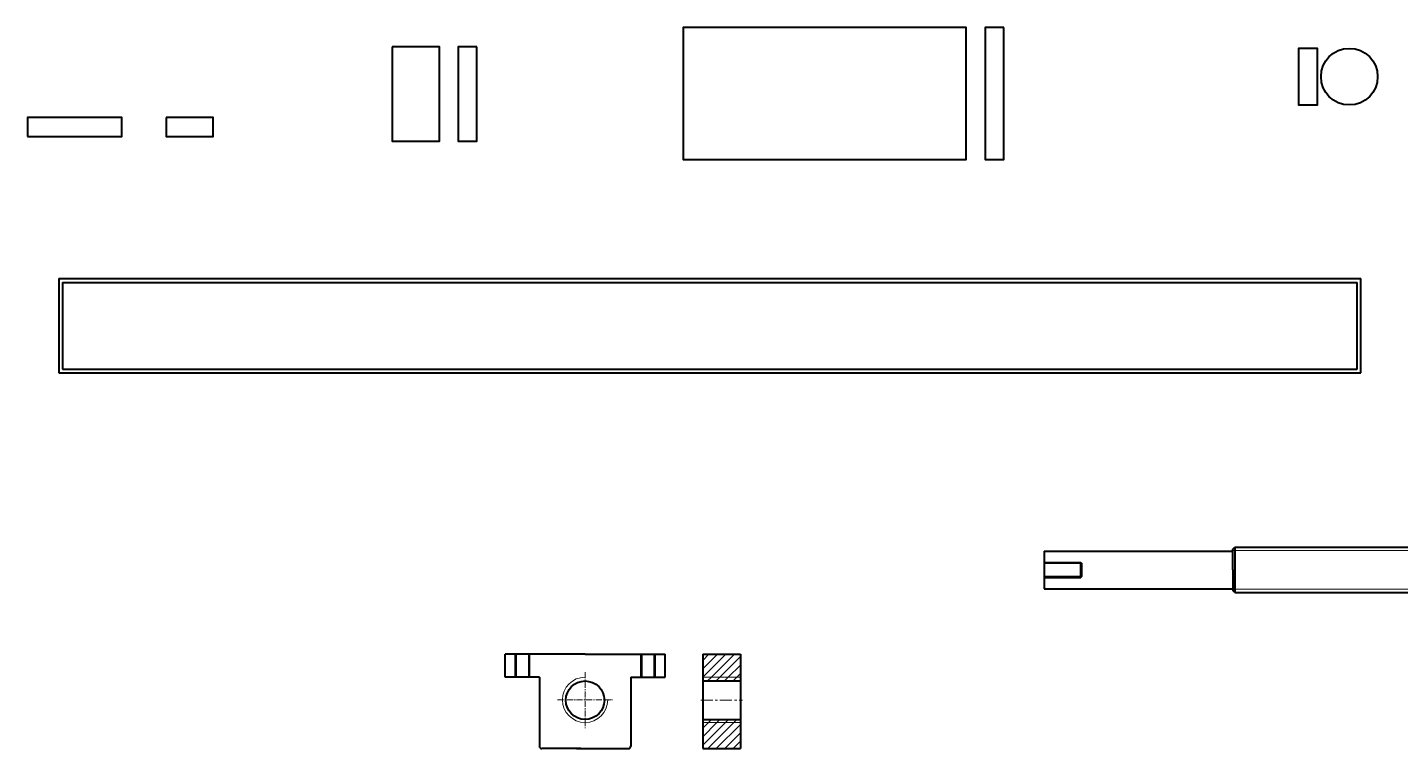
# Model space of a CAD drawing. Header units: millimetres. Extents: x -11382 to 23553, y -372 to 10786.
# Drawn here: x -3232 to -2504, y 4519 to 4902 of the extents above; entities that cross this region are included whole.
import ezdxf

# ---------------------------------------------------------------- set-up
doc = ezdxf.new("R2010")
doc.units = ezdxf.units.MM
doc.header["$LTSCALE"] = 0.2
doc.linetypes.add('CENTER', pattern=[50.8, 31.75, -6.35, 6.35, -6.35])
for name, color, linetype, lineweight in [('đường bao thấy', 7, 'Continuous', 40), ('đường mặt cắt', 160, 'Continuous', 15), ('đường nét mảnh', 220, 'Continuous', 15), ('đường nét tâm', 137, 'CENTER', 15)]:
    doc.layers.add(name, color=color, linetype=linetype, lineweight=lineweight)

msp = doc.modelspace()

# ---------------------------------------------------------------- hatches: boundary and pattern name
at = {"layer": 'đường mặt cắt'}
h = msp.add_hatch(dxfattribs=at)
h.set_pattern_fill('ANSI31', color=256, style=0)
h.paths.add_polyline_path([(-2853.958, 4569.493), (-2873.958, 4569.493), (-2873.958, 4557.293), (-2853.958, 4557.293)])
h = msp.add_hatch(dxfattribs=at)
h.set_pattern_fill('ANSI31', color=256, style=0)
h.paths.add_polyline_path([(-2873.958, 4557.293), (-2873.958, 4555.317), (-2853.958, 4555.317), (-2853.958, 4557.293)])
h = msp.add_hatch(dxfattribs=at)
h.set_pattern_fill('ANSI31', color=256, style=0)
h.paths.add_polyline_path([(-2853.958, 4533.293), (-2853.958, 4534.917), (-2873.958, 4534.917), (-2873.958, 4533.293)])
h = msp.add_hatch(dxfattribs=at)
h.set_pattern_fill('ANSI31', color=256, style=0)
h.paths.add_polyline_path([(-2873.958, 4533.293), (-2873.958, 4519.493), (-2853.958, 4519.493), (-2853.958, 4533.293)])

# ---------------------------------------------------------------- linework, layer by layer
at = {"layer": 'đường bao thấy'}
for p, q in [((-3158.365, 4843.941), (-3133.365, 4843.941)), ((-3215.153, 4768.56), (-2525.153, 4768.56)), ((-3215.153, 4768.56), (-3215.153, 4718.56)), ((-3213.153, 4766.56), (-2527.153, 4766.56)), ((-3213.153, 4766.56), (-3213.153, 4720.56)), ((-2527.153, 4720.56), (-2527.153, 4766.56)), ((-2525.153, 4718.56), (-2525.153, 4768.56)), ((-3215.153, 4718.56), (-2525.153, 4718.56)), ((-3213.153, 4720.56), (-2527.153, 4720.56)), ((-2692.969, 4624.18), (-2592.974, 4624.18)), ((-2592.974, 4625.18), (-2591.974, 4626.18)), ((-2592.974, 4614.18), (-2592.974, 4625.18)), ((-2591.974, 4626.18), (-2332.974, 4626.18)), ((-2591.974, 4626.18), (-2591.974, 4602.18)), ((-2692.969, 4618.18), (-2673.651, 4618.18)), ((-2673.651, 4610.18), (-2673.651, 4618.18)), ((-2673.651, 4618.18), (-2672.969, 4617.58)), ((-2672.969, 4610.78), (-2672.969, 4617.58)), ((-2592.974, 4614.18), (-2592.974, 4603.18)), ((-2692.969, 4610.18), (-2673.651, 4610.18)), ((-2672.969, 4610.78), (-2673.651, 4610.18)), ((-2692.969, 4604.18), (-2592.974, 4604.18)), ((-2591.974, 4602.18), (-2592.974, 4603.18)), ((-2591.974, 4602.18), (-2332.974, 4602.18)), ((-2978.633, 4557.393), (-2978.633, 4569.493)), ((-2972.958, 4569.493), (-2972.958, 4557.393)), ((-2966.158, 4569.493), (-2966.158, 4557.393)), ((-2906.408, 4569.493), (-2906.408, 4557.393)), ((-2899.608, 4569.493), (-2899.608, 4557.393)), ((-2893.933, 4557.393), (-2893.933, 4569.493)), ((-2873.958, 4569.493), (-2853.958, 4569.493)), ((-2873.958, 4569.493), (-2873.958, 4519.493)), ((-2853.958, 4569.493), (-2853.958, 4519.493)), ((-2960.483, 4557.393), (-2978.633, 4557.393)), ((-2960.483, 4557.393), (-2960.483, 4520.703)), ((-2912.083, 4557.393), (-2893.933, 4557.393)), ((-2912.083, 4557.393), (-2912.083, 4520.703)), ((-2873.958, 4555.317), (-2853.958, 4555.317)), ((-2873.958, 4534.917), (-2853.958, 4534.917)), ((-2873.958, 4519.493), (-2853.958, 4519.493))]:
    msp.add_line(p, q, dxfattribs=at)
at = {"layer": 'đường bao thấy', "ltscale": 0.5}
for p, q in [((-2692.969, 4624.18), (-2692.969, 4604.18)), ((-2966.158, 4569.493), (-2978.633, 4569.493)), ((-2938.055, 4569.493), (-2965.558, 4569.493)), ((-2934.511, 4569.493), (-2907.008, 4569.493)), ((-2899.608, 4569.493), (-2893.933, 4569.493)), ((-2938.529, 4519.493), (-2959.273, 4519.493)), ((-2940.814, 4519.493), (-2913.293, 4519.493))]:
    msp.add_line(p, q, dxfattribs=at)
at = {"layer": 'đường bao thấy'}
for points in [[(-2864.629, 4901.663), (-2884.354, 4901.663), (-2884.354, 4831.663), (-2863.607, 4831.663)], [(-2884.354, 4831.663), (-2734.354, 4831.663), (-2734.354, 4901.663), (-2884.354, 4901.663)], [(-2548.171, 4879.589), (-2548.171, 4890.589), (-2558.171, 4890.589), (-2558.171, 4860.589), (-2548.171, 4860.589), (-2548.171, 4890.589)], [(-2936.283, 4569.493), (-2966.158, 4569.493)], [(-2936.283, 4569.493), (-2899.608, 4569.493)]]:
    msp.add_lwpolyline(points, dxfattribs=at)
for points in [[(-2714.358, 4901.663), (-2724.354, 4901.663), (-2724.354, 4831.663), (-2714.358, 4831.663)], [(-3038.514, 4891.392), (-3038.514, 4841.392), (-3013.514, 4841.392), (-3013.514, 4891.392)], [(-2993.617, 4891.392), (-3003.514, 4891.392), (-3003.514, 4841.392), (-2993.617, 4841.392)], [(-3231.809, 4843.941), (-3181.809, 4843.941), (-3181.809, 4853.941), (-3231.809, 4853.941)], [(-3158.365, 4853.941), (-3158.365, 4843.941), (-3133.365, 4843.941), (-3133.365, 4853.941)]]:
    msp.add_lwpolyline(points, close=True, dxfattribs=at)
for centre, radius in [((-2531.287, 4875.589), 15), ((-2936.283, 4545.117), 10.2)]:
    msp.add_circle(centre, radius, dxfattribs=at)
at = {"layer": 'đường bao thấy', "ltscale": 0.5}
for centre, start, end in [((-2959.273, 4520.703), 180, 270), ((-2913.293, 4520.703), 270, 0)]:
    msp.add_arc(centre, 1.21, start, end, dxfattribs=at)
at = {"layer": 'đường nét mảnh'}
for p, q in [((-2592.974, 4624.38), (-2332.974, 4624.38)), ((-2692.969, 4617.58), (-2672.969, 4617.58)), ((-2692.969, 4610.78), (-2672.969, 4610.78)), ((-2592.974, 4603.98), (-2332.974, 4603.98)), ((-2973.558, 4557.393), (-2973.558, 4569.493)), ((-2965.558, 4557.393), (-2965.558, 4569.493)), ((-2907.008, 4557.393), (-2907.008, 4569.493)), ((-2899.008, 4557.393), (-2899.008, 4569.493)), ((-2873.958, 4557.293), (-2853.958, 4557.293)), ((-2873.958, 4533.293), (-2853.958, 4533.293))]:
    msp.add_line(p, q, dxfattribs=at)
msp.add_arc((-2936.283, 4545.293), 12, 90, 0, dxfattribs=at)
at = {"layer": 'đường nét tâm', "ltscale": 0.5}
for p, q in [((-2936.283, 4559.934), (-2936.283, 4530.299)), ((-2936.283, 4559.934), (-2936.283, 4530.299)), ((-2950.924, 4545.293), (-2921.642, 4545.293))]:
    msp.add_line(p, q, dxfattribs=at)
at = {"layer": 'đường nét tâm'}
msp.add_line((-2874.958, 4545.117), (-2852.958, 4545.117), dxfattribs=at)

doc.saveas('drawing.dxf')
